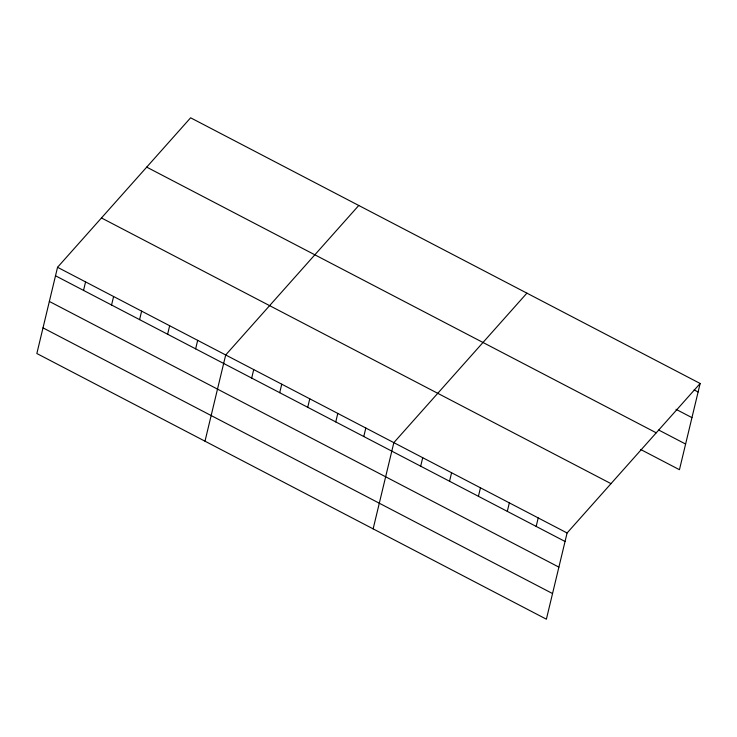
<?xml version="1.0" encoding="UTF-8"?>
<svg xmlns="http://www.w3.org/2000/svg" width="737" height="737" viewBox="0 0 737 737"><rect width="100%" height="100%" fill="white"/><g stroke="black" fill="none" stroke-linecap="round" stroke-linejoin="round"><path stroke-width="1.11" d="M57.55 267.291L36.85 353.52L546.384 619.2L567.085 532.98L700.15 383.48L190.616 117.8L57.55 267.291L567.085 532.98M83.539 290.396L85.575 281.912M111.563 305.017L113.599 296.523M139.588 319.628L141.624 311.134M167.612 334.239L169.648 325.745M195.637 348.85L197.673 340.356M204.997 441.196L225.697 354.967L358.762 205.476M251.685 378.072L253.721 369.578M279.71 392.692L281.746 384.198M307.734 407.303L309.77 398.809M335.759 421.914L337.795 413.42M363.783 436.525L365.819 428.031M373.143 528.871L393.844 442.642L526.909 293.151M420.68 466.189L422.716 457.705M449.552 481.252L451.588 472.758M478.424 496.305L480.46 487.811M507.296 511.358L509.341 502.864M536.168 526.411L538.213 517.918M700.15 383.48L679.45 469.709L640.619 449.459M694.125 389.901L698.114 391.973M676.022 409.321L691.951 417.63M658.721 430.04L685.603 444.052M146.709 167.133L656.234 432.812M101.466 217.959L610.991 483.647M55.515 275.785L565.049 541.474M49.351 301.442L558.886 567.122M43.004 327.864L552.538 593.552"/></g></svg>
